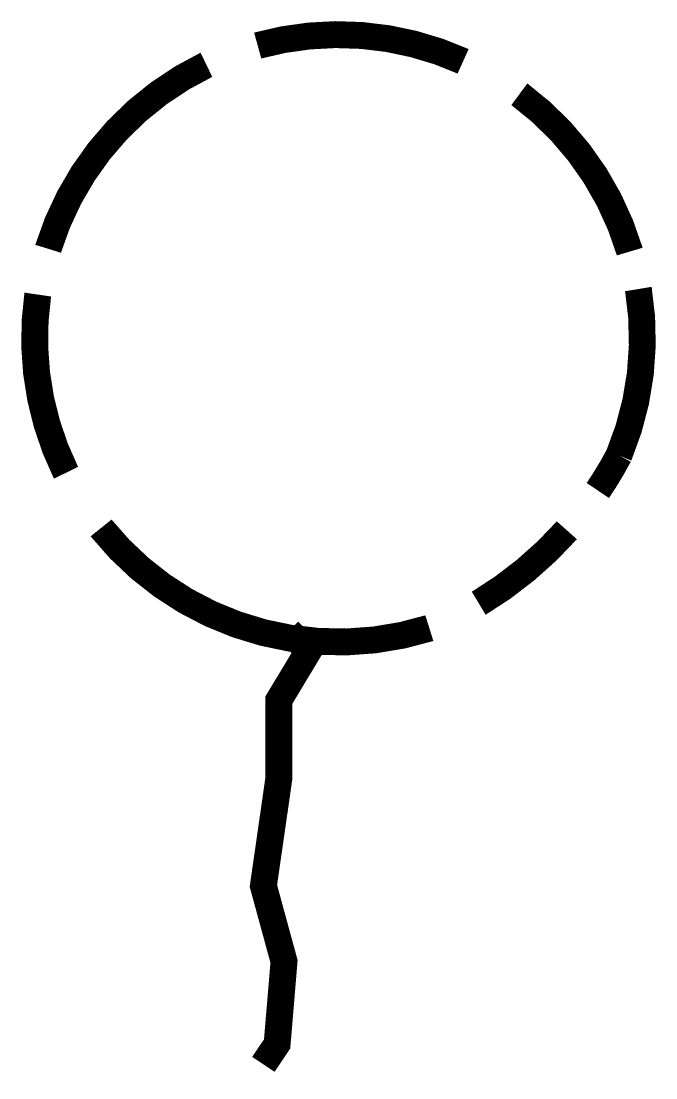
# Model space of a CAD drawing. Extents: x 0.01 to 2.37, y 0 to 3.93.
import ezdxf

# ---------------------------------------------------------------- set-up
doc = ezdxf.new("R2010")
doc.units = 0
doc.header["$MEASUREMENT"] = 0
doc.layers.get('0').update_dxf_attribs({"linetype": 'CONTINUOUS'})

msp = doc.modelspace()

# ---------------------------------------------------------------- linework, layer by layer
at = {"const_width": 0.1}
for points in [[(0.8926, 3.8347, -0.174694), (1.656, 3.7761, -0.174694)], [(0.1139, 3.0791, -0.208433), (0.7021, 3.7632)], [(1.8649, 3.6536, -0.162333), (2.2751, 3.0687, -0.162333)], [(0.1804, 2.2464, -0.151938), (0.0755, 2.9089)], [(2.3071, 2.9294, -0.140592), (2.2348, 2.3109, -0.027005), (2.1565, 2.1805, -0.027005)], [(1.5305, 1.6687, -0.309379), (0.3108, 2.0413, -0.309379)], [(2.0414, 2.0326, -0.075829), (1.7139, 1.7613, -0.075829)]]:
    msp.add_lwpolyline(points, format="xyb", dxfattribs=at)
msp.add_lwpolyline([(0.9138, 0.0469), (0.9649, 0.1235), (0.9905, 0.4298), (0.9138, 0.7106), (0.9708, 1.1065), (0.9708, 1.4003), (1.0811, 1.5839), (1.0076, 1.6573)], dxfattribs=at)

doc.saveas('drawing.dxf')
